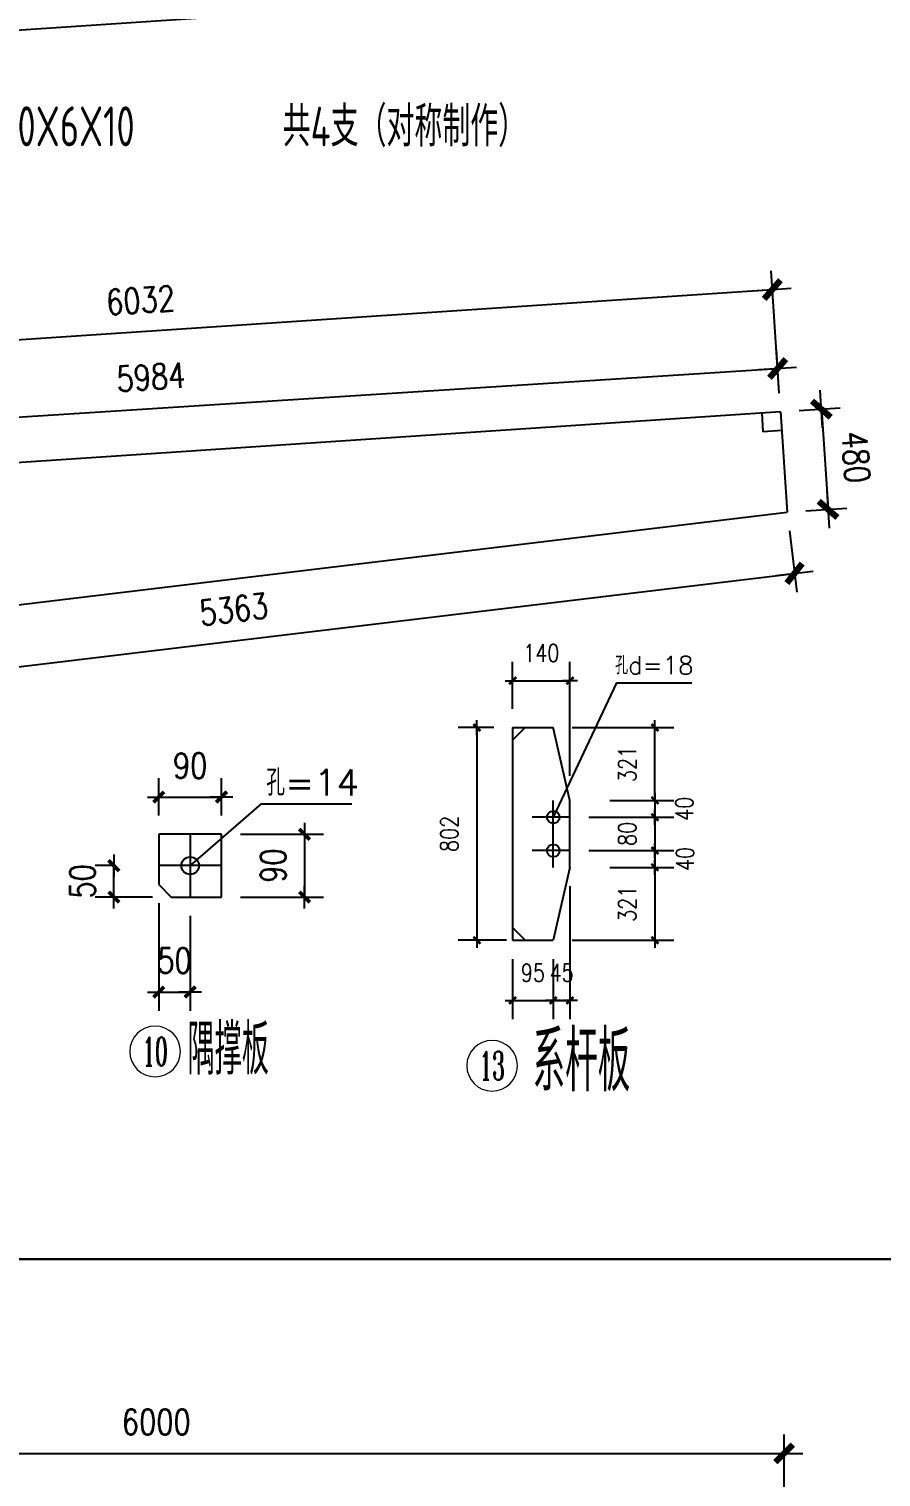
# Model space of a CAD drawing. Header units: millimetres. Extents: x 2451220 to 4527627, y -5186613 to -1639140.
# Drawn here: x 2503864 to 2507936, y -1723549 to -1716630 of the extents above; entities that cross this region are included whole.
import ezdxf
from ezdxf.enums import TextEntityAlignment as Align

# ---------------------------------------------------------------- set-up
doc = ezdxf.new("R2010")
doc.units = ezdxf.units.MM
doc.header["$LTSCALE"] = 1000
doc.header["$PDMODE"] = 34
doc.linetypes.add('CENTER', pattern=[50.8, 31.75, -6.35, 6.35, -6.35])
doc.layers.add('轴线层', color=1, linetype='CENTER', lineweight=15)
doc.layers.add('钢架', color=7, linetype='Continuous', lineweight=25)
doc.styles.add('COMPLEX', font='COMPLEX')
doc.styles.add('DIM_FONT', font='simplex.shx', dxfattribs={"width": 0.8, "bigfont": 'hztxt.shx'})
doc.styles.add('hz', font='gbenor.shx', dxfattribs={"width": 0.75, "height": 100, "bigfont": 'gbcbig.shx'})
doc.styles.get("Standard").update_dxf_attribs({"font": 'txt', "bigfont": 'gbcbig.shx'})
doc.styles.add('TSSD_Label', font='Tssdeng.shx', dxfattribs={"width": 0.7, "bigfont": 'hztxt.shx'})
doc.dimstyles.new('WGH(1)', dxfattribs={"dimscale": 1.2, "dimtxt": 100, "dimasz": 0.5, "dimexe": 75, "dimexo": 75, "dimgap": 75, "dimtad": 1, "dimdec": 0, "dimzin": 0, "dimdsep": 46, "dimtxsty": 'DIM_FONT', "dimblk1": '_DIMX', "dimblk2": '_DIMX', "dimsah": 1, "dimcen": 0.09, "dimclrd": 3, "dimclre": 3, "dimclrt": 7, "dimadec": 0, "dimazin": 0, "dimtfac": 1, "dimtdec": 0, "dimtix": 1, "dimtmove": 2, "dimatfit": 3, "dimldrblk": '_DIMX', "dimfxl": 1, "dimtolj": 1, "dimtzin": 0, "dimarcsym": 0})
doc.dimstyles.new('WGH(2)', dxfattribs={"dimscale": 1.2, "dimtxt": 100, "dimasz": 0.5, "dimexe": 75, "dimexo": 75, "dimgap": 75, "dimtad": 1, "dimdec": 0, "dimlfac": 0.5, "dimzin": 0, "dimdsep": 46, "dimtxsty": 'DIM_FONT', "dimblk1": '_DIMX', "dimblk2": '_DIMX', "dimsah": 1, "dimcen": 0.09, "dimclrd": 3, "dimclre": 3, "dimclrt": 7, "dimadec": 0, "dimazin": 0, "dimtfac": 1, "dimtdec": 0, "dimtix": 1, "dimtmove": 2, "dimatfit": 3, "dimldrblk": '_DIMX', "dimfxl": 1, "dimtolj": 1, "dimtzin": 0, "dimarcsym": 0})
doc.dimstyles.new('WGH(3)', dxfattribs={"dimscale": 1.2, "dimtxt": 100, "dimasz": 0.3, "dimexe": 75, "dimexo": 75, "dimgap": 75, "dimtad": 1, "dimdec": 0, "dimlfac": 0.333333, "dimzin": 0, "dimdsep": 46, "dimtxsty": 'DIM_FONT', "dimblk1": '_DIMX', "dimblk2": '_DIMX', "dimsah": 1, "dimcen": 0.09, "dimclrd": 3, "dimclre": 3, "dimclrt": 7, "dimazin": 0, "dimtfac": 1, "dimtdec": 0, "dimtix": 1, "dimtmove": 2, "dimatfit": 3, "dimldrblk": '_DIMX', "dimfxl": 1, "dimtolj": 1, "dimtzin": 0, "dimarcsym": 0})

# ---------------------------------------------------------------- blocks, each defined once
blk = doc.blocks.new('_DIMX')
blk.add_line((-150, 0), (150, 0))
at = {"const_width": 50}
blk.add_lwpolyline([(-70, -70), (70, 70)], dxfattribs=at)
blk = doc.blocks.new('*D2611')
at = {"color": 3, "lineweight": -2}
for p, q in [((2504484.4, -1720388), (2504484.4, -1720210.2)), ((2504784.4, -1720388), (2504784.4, -1720210.2)), ((2504484, -1720300.2), (2504483.7, -1720300.2)), ((2504484.4, -1720300.2), (2504784.4, -1720300.2)), ((2504784.8, -1720300.2), (2504785.1, -1720300.2))]:
    blk.add_line(p, q, dxfattribs=at)
at = {"layer": 'Defpoints', "color": 0}
for p in [(2504784.4, -1720300.2), (2504484.4, -1720478), (2504784.4, -1720478)]:
    blk.add_point(p, dxfattribs=at)
at = {"color": 3, "lineweight": -2, "xscale": 0.36, "yscale": 0.36, "zscale": 0.36}
blk.add_blockref('_DIMX', (2504484.4, -1720300.2), dxfattribs=at)
at = {"color": 3, "lineweight": -2, "xscale": 0.36, "yscale": 0.36, "zscale": 0.36, "rotation": 180}
blk.add_blockref('_DIMX', (2504784.4, -1720300.2), dxfattribs=at)
at = {"color": 7, "insert": (2504634.4, -1720150.2), "char_height": 120, "attachment_point": 5, "style": 'DIM_FONT'}
blk.add_mtext('\\A1;90', dxfattribs=at)
blk = doc.blocks.new('*D2612')
at = {"color": 3, "lineweight": -2}
for p, q in [((2504874.4, -1720478), (2505271.1, -1720478)), ((2505181.1, -1720477.6), (2505181.1, -1720477.3)), ((2505181.1, -1720478), (2505181.1, -1720778)), ((2504874.4, -1720778), (2505271.1, -1720778)), ((2505181.1, -1720778.4), (2505181.1, -1720778.7))]:
    blk.add_line(p, q, dxfattribs=at)
at = {"layer": 'Defpoints', "color": 0}
for p in [(2504784.4, -1720478), (2504784.4, -1720778), (2505181.1, -1720778)]:
    blk.add_point(p, dxfattribs=at)
at = {"color": 3, "lineweight": -2, "xscale": 0.36, "yscale": 0.36, "zscale": 0.36}
for p, rotation in [((2505181.1, -1720478), 270), ((2505181.1, -1720778), 90)]:
    blk.add_blockref('_DIMX', p, dxfattribs=dict(at, rotation=rotation))
at = {"color": 7, "insert": (2505031.1, -1720628), "char_height": 120, "attachment_point": 5, "rotation": 90, "style": 'DIM_FONT'}
blk.add_mtext('\\A1;90', dxfattribs=at)
blk = doc.blocks.new('*D833')
at = {"color": 3, "lineweight": -2}
for p, q in [((2504278.3, -1720628), (2504180, -1720628)), ((2504270, -1720627.6), (2504270, -1720627.3)), ((2504270, -1720778), (2504270, -1720628)), ((2504454.4, -1720778), (2504180, -1720778)), ((2504270, -1720778.4), (2504270, -1720778.7))]:
    blk.add_line(p, q, dxfattribs=at)
at = {"layer": 'Defpoints', "color": 0}
for p in [(2504270, -1720628), (2504368.3, -1720628), (2504544.4, -1720778)]:
    blk.add_point(p, dxfattribs=at)
at = {"color": 3, "lineweight": -2, "xscale": 0.36, "yscale": 0.36, "zscale": 0.36}
for p, rotation in [((2504270, -1720628), 270), ((2504270, -1720778), 90)]:
    blk.add_blockref('_DIMX', p, dxfattribs=dict(at, rotation=rotation))
at = {"color": 7, "insert": (2504120, -1720703), "char_height": 120, "attachment_point": 5, "rotation": 90, "style": 'DIM_FONT'}
blk.add_mtext('\\A1;50', dxfattribs=at)
blk = doc.blocks.new('*D834')
at = {"color": 3, "lineweight": -2}
for p, q in [((2504484.4, -1720808), (2504484.4, -1721321.7)), ((2504634.4, -1720868), (2504634.4, -1721321.7)), ((2504484, -1721231.7), (2504483.7, -1721231.7)), ((2504484.4, -1721231.7), (2504634.4, -1721231.7)), ((2504634.8, -1721231.7), (2504635.1, -1721231.7))]:
    blk.add_line(p, q, dxfattribs=at)
at = {"layer": 'Defpoints', "color": 0}
for p in [(2504484.4, -1720718), (2504634.4, -1720778), (2504634.4, -1721231.7)]:
    blk.add_point(p, dxfattribs=at)
at = {"color": 3, "lineweight": -2, "xscale": 0.36, "yscale": 0.36, "zscale": 0.36}
blk.add_blockref('_DIMX', (2504484.4, -1721231.7), dxfattribs=at)
at = {"color": 3, "lineweight": -2, "xscale": 0.36, "yscale": 0.36, "zscale": 0.36, "rotation": 180}
blk.add_blockref('_DIMX', (2504634.4, -1721231.7), dxfattribs=at)
at = {"color": 7, "insert": (2504559.4, -1721081.7), "char_height": 120, "attachment_point": 5, "style": 'DIM_FONT'}
blk.add_mtext('\\A1;50', dxfattribs=at)
blk = doc.blocks.new('轴线标号')
at = {"lineweight": 13}
blk.add_circle((0, 0), 0.5, dxfattribs=at)
at = {"layer": '钢架', "lineweight": 13, "style": 'COMPLEX', "width": 1.041667}
blk.add_attdef('A', text='', height=0.56, dxfattribs=at).set_placement((-0.25, -0.28), (0.25, -0.28), align=Align.FIT)
blk = doc.blocks.new('*D835')
at = {"color": 3, "lineweight": -2}
for p, q in [((2506085.6, -1719968.5), (2505914.9, -1719968.5)), ((2506004.9, -1719968.7), (2506004.9, -1720983.8)), ((2506145.6, -1720984.1), (2505914.9, -1720984.1))]:
    blk.add_line(p, q, dxfattribs=at)
at = {"layer": 'Defpoints', "color": 0}
for p in [(2506175.6, -1719968.5), (2506004.9, -1720984.1), (2506235.6, -1720984.1)]:
    blk.add_point(p, dxfattribs=at)
at = {"color": 3, "lineweight": -2, "xscale": 0.24, "yscale": 0.24, "zscale": 0.24}
for p, rotation in [((2506004.9, -1719968.5), 90), ((2506004.9, -1720984.1), 270)]:
    blk.add_blockref('_DIMX', p, dxfattribs=dict(at, rotation=rotation))
at = {"color": 7, "insert": (2505872.9, -1720476.3), "char_height": 84, "attachment_point": 5, "rotation": 90, "style": 'DIM_FONT'}
blk.add_mtext('\\A1;802', dxfattribs=at)
blk = doc.blocks.new('*D836')
at = {"color": 3, "lineweight": -2}
for p, q in [((2506175.6, -1721074.1), (2506175.6, -1721361.8)), ((2506369.6, -1721074.1), (2506369.6, -1721361.8)), ((2506175.4, -1721271.8), (2506175.2, -1721271.8)), ((2506175.6, -1721271.8), (2506369.6, -1721271.8)), ((2506369.9, -1721271.8), (2506370.1, -1721271.8))]:
    blk.add_line(p, q, dxfattribs=at)
at = {"layer": 'Defpoints', "color": 0}
for p in [(2506175.6, -1720984.1), (2506369.6, -1720984.1), (2506369.6, -1721271.8)]:
    blk.add_point(p, dxfattribs=at)
at = {"color": 3, "lineweight": -2, "xscale": 0.24, "yscale": 0.24, "zscale": 0.24}
blk.add_blockref('_DIMX', (2506175.6, -1721271.8), dxfattribs=at)
at = {"color": 3, "lineweight": -2, "xscale": 0.24, "yscale": 0.24, "zscale": 0.24, "rotation": 180}
blk.add_blockref('_DIMX', (2506369.6, -1721271.8), dxfattribs=at)
at = {"color": 7, "insert": (2506272.6, -1721139.8), "char_height": 84, "attachment_point": 5, "style": 'DIM_FONT'}
blk.add_mtext('\\A1;95', dxfattribs=at)
blk = doc.blocks.new('*D2613')
at = {"color": 3, "lineweight": -2}
for p, q in [((2506639.6, -1720316.3), (2506945.4, -1720316.3)), ((2506855.4, -1720316), (2506855.4, -1720315.8)), ((2506855.4, -1720316.3), (2506855.4, -1720396.3)), ((2506539.6, -1720396.3), (2506945.4, -1720396.3)), ((2506855.4, -1720396.5), (2506855.4, -1720396.7))]:
    blk.add_line(p, q, dxfattribs=at)
at = {"layer": 'Defpoints', "color": 0}
for p in [(2506549.6, -1720316.3), (2506449.6, -1720396.3), (2506855.4, -1720396.3)]:
    blk.add_point(p, dxfattribs=at)
at = {"color": 3, "lineweight": -2, "xscale": 0.24, "yscale": 0.24, "zscale": 0.24}
for p, rotation in [((2506855.4, -1720316.3), 270), ((2506855.4, -1720396.3), 90)]:
    blk.add_blockref('_DIMX', p, dxfattribs=dict(at, rotation=rotation))
at = {"color": 7, "insert": (2506996.1, -1720356.3), "char_height": 84, "attachment_point": 5, "rotation": 90, "style": 'DIM_FONT'}
blk.add_mtext('\\A1;40', dxfattribs=at)
blk = doc.blocks.new('*D2614')
at = {"color": 3, "lineweight": -2}
for p, q in [((2506539.6, -1720396.3), (2506945.4, -1720396.3)), ((2506855.4, -1720396), (2506855.4, -1720395.8)), ((2506855.4, -1720396.3), (2506855.4, -1720556.3)), ((2506539.6, -1720556.3), (2506945.4, -1720556.3)), ((2506855.4, -1720556.5), (2506855.4, -1720556.7))]:
    blk.add_line(p, q, dxfattribs=at)
at = {"layer": 'Defpoints', "color": 0}
for p in [(2506449.6, -1720396.3), (2506449.6, -1720556.3), (2506855.4, -1720556.3)]:
    blk.add_point(p, dxfattribs=at)
at = {"color": 3, "lineweight": -2, "xscale": 0.24, "yscale": 0.24, "zscale": 0.24}
for p, rotation in [((2506855.4, -1720396.3), 270), ((2506855.4, -1720556.3), 90)]:
    blk.add_blockref('_DIMX', p, dxfattribs=dict(at, rotation=rotation))
at = {"color": 7, "insert": (2506723.4, -1720476.3), "char_height": 84, "attachment_point": 5, "rotation": 90, "style": 'DIM_FONT'}
blk.add_mtext('\\A1;80', dxfattribs=at)
blk = doc.blocks.new('*D2615')
at = {"color": 3, "lineweight": -2}
for p, q in [((2506539.6, -1720556.3), (2506945.4, -1720556.3)), ((2506855.4, -1720556), (2506855.4, -1720555.8)), ((2506855.4, -1720556.3), (2506855.4, -1720636.3)), ((2506639.6, -1720636.3), (2506945.4, -1720636.3)), ((2506855.4, -1720636.5), (2506855.4, -1720636.7))]:
    blk.add_line(p, q, dxfattribs=at)
at = {"layer": 'Defpoints', "color": 0}
for p in [(2506449.6, -1720556.3), (2506549.6, -1720636.3), (2506855.4, -1720636.3)]:
    blk.add_point(p, dxfattribs=at)
at = {"color": 3, "lineweight": -2, "xscale": 0.24, "yscale": 0.24, "zscale": 0.24}
for p, rotation in [((2506855.4, -1720556.3), 270), ((2506855.4, -1720636.3), 90)]:
    blk.add_blockref('_DIMX', p, dxfattribs=dict(at, rotation=rotation))
at = {"color": 7, "insert": (2506999.2, -1720596.3), "char_height": 84, "attachment_point": 5, "rotation": 90, "style": 'DIM_FONT'}
blk.add_mtext('\\A1;40', dxfattribs=at)
blk = doc.blocks.new('*D837')
at = {"color": 3, "lineweight": -2}
for p, q in [((2506729.6, -1720636.3), (2506945.4, -1720636.3)), ((2506855.4, -1720636.5), (2506855.4, -1720983.8)), ((2506459.6, -1720984.1), (2506945.4, -1720984.1))]:
    blk.add_line(p, q, dxfattribs=at)
at = {"layer": 'Defpoints', "color": 0}
for p in [(2506639.6, -1720636.3), (2506369.6, -1720984.1), (2506855.4, -1720984.1)]:
    blk.add_point(p, dxfattribs=at)
at = {"color": 3, "lineweight": -2, "xscale": 0.24, "yscale": 0.24, "zscale": 0.24}
for p, rotation in [((2506855.4, -1720636.3), 90), ((2506855.4, -1720984.1), 270)]:
    blk.add_blockref('_DIMX', p, dxfattribs=dict(at, rotation=rotation))
at = {"color": 7, "insert": (2506723.4, -1720810.2), "char_height": 84, "attachment_point": 5, "rotation": 90, "style": 'DIM_FONT'}
blk.add_mtext('\\A1;321', dxfattribs=at)
blk = doc.blocks.new('*D838')
at = {"color": 3, "lineweight": -2}
for p, q in [((2506175.6, -1719878.5), (2506175.6, -1719654.2)), ((2506449.6, -1720198.5), (2506449.6, -1719654.2)), ((2506175.4, -1719744.2), (2506175.2, -1719744.2)), ((2506175.6, -1719744.2), (2506449.6, -1719744.2)), ((2506449.9, -1719744.2), (2506450.1, -1719744.2))]:
    blk.add_line(p, q, dxfattribs=at)
at = {"layer": 'Defpoints', "color": 0}
for p in [(2506449.6, -1719744.2), (2506175.6, -1719968.5), (2506449.6, -1720288.5)]:
    blk.add_point(p, dxfattribs=at)
at = {"color": 3, "lineweight": -2, "xscale": 0.24, "yscale": 0.24, "zscale": 0.24}
blk.add_blockref('_DIMX', (2506175.6, -1719744.2), dxfattribs=at)
at = {"color": 3, "lineweight": -2, "xscale": 0.24, "yscale": 0.24, "zscale": 0.24, "rotation": 180}
blk.add_blockref('_DIMX', (2506449.6, -1719744.2), dxfattribs=at)
at = {"color": 7, "insert": (2506312.6, -1719612.2), "char_height": 84, "attachment_point": 5, "style": 'DIM_FONT'}
blk.add_mtext('\\A1;140', dxfattribs=at)
blk = doc.blocks.new('*D839')
at = {"color": 3, "lineweight": -2}
for p, q in [((2506459.6, -1719968.5), (2506945.4, -1719968.5)), ((2506855.4, -1720316), (2506855.4, -1719968.7)), ((2506729.6, -1720316.3), (2506945.4, -1720316.3))]:
    blk.add_line(p, q, dxfattribs=at)
at = {"layer": 'Defpoints', "color": 0}
for p in [(2506369.6, -1719968.5), (2506855.4, -1719968.5), (2506639.6, -1720316.3)]:
    blk.add_point(p, dxfattribs=at)
at = {"color": 3, "lineweight": -2, "xscale": 0.24, "yscale": 0.24, "zscale": 0.24}
for p, rotation in [((2506855.4, -1719968.5), 90), ((2506855.4, -1720316.3), 270)]:
    blk.add_blockref('_DIMX', p, dxfattribs=dict(at, rotation=rotation))
at = {"color": 7, "insert": (2506723.4, -1720142.4), "char_height": 84, "attachment_point": 5, "rotation": 90, "style": 'DIM_FONT'}
blk.add_mtext('\\A1;321', dxfattribs=at)
blk = doc.blocks.new('*D840')
at = {"color": 3, "lineweight": -2}
for p, q in [((2506449.6, -1720726.3), (2506449.6, -1721361.8)), ((2506369.6, -1721074.1), (2506369.6, -1721361.8)), ((2506369.4, -1721271.8), (2506369.2, -1721271.8)), ((2506369.6, -1721271.8), (2506449.6, -1721271.8)), ((2506449.9, -1721271.8), (2506450.1, -1721271.8))]:
    blk.add_line(p, q, dxfattribs=at)
at = {"layer": 'Defpoints', "color": 0}
for p in [(2506449.6, -1720636.3), (2506369.6, -1720984.1), (2506449.6, -1721271.8)]:
    blk.add_point(p, dxfattribs=at)
at = {"color": 3, "lineweight": -2, "xscale": 0.24, "yscale": 0.24, "zscale": 0.24}
blk.add_blockref('_DIMX', (2506369.6, -1721271.8), dxfattribs=at)
at = {"color": 3, "lineweight": -2, "xscale": 0.24, "yscale": 0.24, "zscale": 0.24, "rotation": 180}
blk.add_blockref('_DIMX', (2506449.6, -1721271.8), dxfattribs=at)
at = {"color": 7, "insert": (2506409.6, -1721139.8), "char_height": 84, "attachment_point": 5, "style": 'DIM_FONT'}
blk.add_mtext('\\A1;45', dxfattribs=at)
blk = doc.blocks.new('*D2638')
at = {"color": 3, "lineweight": -2}
for p, q in [((2507545.3, -1718453.8), (2507740.6, -1718440.8)), ((2507650.9, -1718447.4), (2507682.7, -1718925.1)), ((2507577.2, -1718932.7), (2507772.6, -1718919.7))]:
    blk.add_line(p, q, dxfattribs=at)
at = {"layer": 'Defpoints', "color": 0}
for p in [(2507455.5, -1718459.8), (2507487.4, -1718938.7), (2507682.8, -1718925.7)]:
    blk.add_point(p, dxfattribs=at)
at = {"color": 3, "lineweight": -2, "xscale": 0.6, "yscale": 0.6, "zscale": 0.6}
for p, rotation in [((2507650.8, -1718446.8), 93.81407483427924), ((2507682.8, -1718925.7), 273.8140748342792)]:
    blk.add_blockref('_DIMX', p, dxfattribs=dict(at, rotation=rotation))
at = {"color": 7, "insert": (2507816.5, -1718676.3), "char_height": 120, "attachment_point": 5, "rotation": 273.81407, "style": 'DIM_FONT'}
blk.add_mtext('\\A1;480', dxfattribs=at)
blk = doc.blocks.new('*D2639')
at = {"color": 3, "lineweight": -2}
for p, q in [((2507498.2, -1719028.1), (2507533.5, -1719320.8)), ((2502198.7, -1719873.3), (2507522.1, -1719231.5)), ((2502173.6, -1719670), (2502208.8, -1719962.7))]:
    blk.add_line(p, q, dxfattribs=at)
at = {"layer": 'Defpoints', "color": 0}
for p in [(2507487.4, -1718938.7), (2507522.7, -1719231.4), (2502162.8, -1719580.6)]:
    blk.add_point(p, dxfattribs=at)
at = {"color": 3, "lineweight": -2, "xscale": 0.6, "yscale": 0.6, "zscale": 0.6}
for p, rotation in [((2507522.7, -1719231.4), 6.87402383045869), ((2502198.1, -1719873.3), 186.8740238304587)]:
    blk.add_blockref('_DIMX', p, dxfattribs=dict(at, rotation=rotation))
at = {"color": 7, "insert": (2504842.4, -1719403.5), "char_height": 120, "attachment_point": 5, "rotation": 6.87402, "style": 'DIM_FONT'}
blk.add_mtext('\\A1;5363', dxfattribs=at)
blk = doc.blocks.new('*D2645')
at = {"color": 3, "lineweight": -2}
for p, q in [((2507449.8, -1718370), (2507436.5, -1718162.6)), ((2501471.1, -1718633.9), (2507441.6, -1718252.4)), ((2501479, -1718768.2), (2501464.7, -1718544.1))]:
    blk.add_line(p, q, dxfattribs=at)
at = {"layer": 'Defpoints', "color": 0}
for p in [(2507442.2, -1718252.4), (2507455.5, -1718459.8), (2501484.8, -1718858)]:
    blk.add_point(p, dxfattribs=at)
at = {"color": 3, "lineweight": -2, "xscale": 0.6, "yscale": 0.6, "zscale": 0.6}
for p, rotation in [((2507442.2, -1718252.4), 3.65550272074046), ((2501470.5, -1718633.9), 183.6555027207405)]:
    blk.add_blockref('_DIMX', p, dxfattribs=dict(at, rotation=rotation))
at = {"color": 7, "insert": (2504446.8, -1718293.4), "char_height": 120, "attachment_point": 5, "rotation": 3.6555, "style": 'DIM_FONT'}
blk.add_mtext('\\A1;5984', dxfattribs=at)
blk = doc.blocks.new('*D2646')
at = {"color": 3, "lineweight": -2}
for p, q in [((2507449.5, -1718370), (2507410.6, -1717785.7)), ((2501398.5, -1718276.7), (2507415.9, -1717875.5)), ((2501430.8, -1718771.2), (2501391.9, -1718186.9))]:
    blk.add_line(p, q, dxfattribs=at)
at = {"layer": 'Defpoints', "color": 0}
for p in [(2507416.5, -1717875.5), (2507455.5, -1718459.8), (2501436.8, -1718861)]:
    blk.add_point(p, dxfattribs=at)
at = {"color": 3, "lineweight": -2, "xscale": 0.6, "yscale": 0.6, "zscale": 0.6}
for p, rotation in [((2507416.5, -1717875.5), 3.814074834278583), ((2501397.9, -1718276.7), 183.8140748342786)]:
    blk.add_blockref('_DIMX', p, dxfattribs=dict(at, rotation=rotation))
at = {"color": 7, "insert": (2504397.2, -1717926.5), "char_height": 120, "attachment_point": 5, "rotation": 3.81407, "style": 'DIM_FONT'}
blk.add_mtext('\\A1;6032', dxfattribs=at)
blk = doc.blocks.new('*D2650')
at = {"color": 3, "lineweight": -2}
for p, q in [((2507490.7, -1715612.2), (2507548.3, -1716476)), ((2502423.6, -1715950), (2502481.2, -1716813.8)), ((2502475.8, -1716724), (2507541.7, -1716386.3))]:
    blk.add_line(p, q, dxfattribs=at)
at = {"layer": 'Defpoints', "color": 0}
for p in [(2507484.8, -1715522.4), (2502417.6, -1715860.2), (2507542.3, -1716386.2)]:
    blk.add_point(p, dxfattribs=at)
at = {"color": 3, "lineweight": -2, "xscale": 0.6, "yscale": 0.6, "zscale": 0.6}
for p, rotation in [((2507542.3, -1716386.2), 3.814074834346965), ((2502475.2, -1716724), 183.8140748343469)]:
    blk.add_blockref('_DIMX', p, dxfattribs=dict(at, rotation=rotation))
at = {"color": 7, "insert": (2504998.8, -1716405.5), "char_height": 120, "attachment_point": 5, "rotation": 3.81407, "style": 'DIM_FONT'}
blk.add_mtext('\\A1;5078', dxfattribs=at)
blk = doc.blocks.new('*D871')
at = {"color": 3, "lineweight": -2}
for p, q in [((2501472.8, -1724984.9), (2501472.8, -1723346.1)), ((2507472.8, -1724584.9), (2507472.8, -1723346.1)), ((2501473.4, -1723436.1), (2507472.2, -1723436.1))]:
    blk.add_line(p, q, dxfattribs=at)
at = {"layer": 'Defpoints', "color": 0}
for p in [(2507472.8, -1723436.1), (2507472.8, -1724674.9), (2501472.8, -1725074.9)]:
    blk.add_point(p, dxfattribs=at)
at = {"color": 3, "lineweight": -2, "xscale": 0.6, "yscale": 0.6, "zscale": 0.6, "rotation": 180}
blk.add_blockref('_DIMX', (2501472.8, -1723436.1), dxfattribs=at)
at = {"color": 3, "lineweight": -2, "xscale": 0.6, "yscale": 0.6, "zscale": 0.6}
blk.add_blockref('_DIMX', (2507472.8, -1723436.1), dxfattribs=at)
at = {"color": 7, "insert": (2504472.8, -1723286.1), "char_height": 120, "attachment_point": 5, "style": 'DIM_FONT'}
blk.add_mtext('\\A1;6000', dxfattribs=at)

msp = doc.modelspace()

# ---------------------------------------------------------------- linework, layer by layer
for p, q in [((2507455.5, -1718459.8), (2501436.8, -1718861)), ((2507365.7, -1718465.8), (2507371.7, -1718555.6)), ((2507455.5, -1718459.8), (2507487.4, -1718938.7)), ((2507461.5, -1718549.6), (2507371.7, -1718555.6)), ((2501490.2, -1719661.7), (2507487.4, -1718938.7)), ((2506671.2, -1719755.3), (2506369.6, -1720396.3)), ((2506671.2, -1719755.3), (2507031.3, -1719755.3)), ((2506175.6, -1719968.5), (2506175.6, -1720984.1)), ((2506175.6, -1719968.5), (2506369.6, -1719968.5)), ((2506175.6, -1720028.5), (2506235.6, -1719968.5)), ((2506449.6, -1720316.3), (2506369.6, -1719968.5)), ((2504973.5, -1720332.2), (2504634.4, -1720628)), ((2506369.6, -1720636.3), (2506369.6, -1720316.3)), ((2506449.6, -1720636.3), (2506449.6, -1720316.3)), ((2506449.6, -1720396.3), (2506269.6, -1720396.3)), ((2506449.6, -1720556.3), (2506269.6, -1720556.3)), ((2506449.6, -1720636.3), (2506369.6, -1720984.1)), ((2506175.6, -1720924.1), (2506235.6, -1720984.1)), ((2506175.6, -1720984.1), (2506369.6, -1720984.1))]:
    msp.add_line(p, q)
at = {"color": 1}
for p, q in [((2504973.5, -1720332.2), (2505406.3, -1720332.2)), ((2504484.4, -1720478), (2504484.4, -1720718)), ((2504784.4, -1720478), (2504484.4, -1720478)), ((2504634.4, -1720478), (2504634.4, -1720778)), ((2504784.4, -1720778), (2504784.4, -1720478)), ((2504784.4, -1720628), (2504484.4, -1720628)), ((2504484.4, -1720718), (2504544.4, -1720778)), ((2504544.4, -1720778), (2504784.4, -1720778))]:
    msp.add_line(p, q, dxfattribs=at)
for points in [[(2499972, -1713175.8), (2512391.4, -1713175.8), (2512391.4, -1722507.9), (2499972, -1722507.9)], [(2499972, -1722507.9), (2512391.4, -1722507.9), (2512391.4, -1731840), (2499972, -1731840)]]:
    msp.add_lwpolyline(points, close=True)
for centre in [(2506369.6, -1720396.3), (2506369.6, -1720556.3)]:
    msp.add_circle(centre, 30)
msp.add_circle((2504634.4, -1720628), 42, dxfattribs=at)

# ---------------------------------------------------------------- block references
ref = msp.add_blockref('轴线标号', (2504467, -1721515.9), dxfattribs=dict(xscale=-242.1862611761317, yscale=242.1862611761317, zscale=242.1862611763598))
ref.add_attrib('A', '10', dxfattribs={"layer": '钢架', "lineweight": 13, "height": 135.62, "style": 'COMPLEX', "width": 0.646552}).set_placement((2504406.5, -1721583.7), (2504527.6, -1721583.7), align=Align.FIT)
ref = msp.add_blockref('轴线标号', (2506077.5, -1721583.9), dxfattribs=dict(xscale=-242.1862611761317, yscale=242.1862611761317, zscale=242.1862611763598))
ref.add_attrib('A', '13', dxfattribs={"layer": '钢架', "lineweight": 13, "height": 135.62, "style": 'COMPLEX', "width": 0.646552}).set_placement((2506017, -1721651.7), (2506138.1, -1721651.7), align=Align.FIT)

# ---------------------------------------------------------------- texts
at = {"color": 0, "style": 'TSSD_Label', "width": 0.7}
for s, height, p in [('H750-500X200X6X10', 190.695, (2502787, -1717190.9)), ('共4支（对称制作）', 190.69, (2505076.5, -1717191.9))]:
    msp.add_text(s, height=height, dxfattribs=at).set_placement(p)
at = {"insert": (2506271.1, -1721417.9), "char_height": 288, "width": 1180.292, "attachment_point": 1, "style": 'hz'}
msp.add_mtext('系杆板', dxfattribs=at)
at = {"layer": '轴线层', "color": 0, "linetype": 'ByBlock', "insert": (2506665.6, -1719627.8), "char_height": 85.75, "attachment_point": 1}
msp.add_mtext_dynamic_manual_height_columns('孔d=18', width=1506.743, gutter_width=12.5, heights=[336], dxfattribs=at).dxf.set("width", 1054.72)
at = {"layer": '轴线层', "color": 4, "linetype": 'ByBlock', "insert": (2504997.8, -1720168.4), "char_height": 125, "attachment_point": 1}
msp.add_mtext_dynamic_manual_height_columns('孔=14', width=1506.743, gutter_width=12.5, heights=[336], dxfattribs=at)
at = {"layer": '钢架', "lineweight": 13, "insert": (2504622.3, -1721386.1), "char_height": 240, "width": 1506.743, "attachment_point": 1, "style": 'hz'}
msp.add_mtext('隅撑板', dxfattribs=at)

# ---------------------------------------------------------------- dimensions: what is measured, and where the dimension line sits
for p1, p2, distance, picture, middle in [((2502417.6, -1715860.2), (2507484.8, -1715522.4), -865.7, '*D2650', (2504998.8, -1716405.5)), ((2501436.8, -1718861), (2507455.5, -1718459.8), 585.6, '*D2646', (2504397.2, -1717926.5)), ((2507455.5, -1718459.8), (2507487.4, -1718938.7), 195.8, '*D2638', (2507816.5, -1718676.3)), ((2502162.8, -1719580.6), (2507487.4, -1718938.7), -294.8, '*D2639', (2504842.4, -1719403.5))]:
    dim = msp.add_aligned_dim(p1=p1, p2=p2, distance=distance, dimstyle='WGH(1)')
    dim.commit()
    dim.dimension.update_dxf_attribs({"geometry": picture, "text_midpoint": middle})
dim = msp.add_linear_dim(base=(2507442.2, -1718252.4), p1=(2501484.8, -1718858), p2=(2507455.5, -1718459.8), angle=183.6555, dimstyle='WGH(1)')
dim.commit()
dim.dimension.update_dxf_attribs({"geometry": '*D2645', "text_midpoint": (2504446.8, -1718293.4)})
for base, p1, p2, text, picture, middle in [((2506449.6, -1719744.2), (2506175.6, -1719968.5), (2506449.6, -1720288.5), '140', '*D838', (2506312.6, -1719612.2)), ((2506449.6, -1721271.8), (2506369.6, -1720984.1), (2506449.6, -1720636.3), '45', '*D840', (2506409.6, -1721139.8)), ((2506369.6, -1721271.8), (2506175.6, -1720984.1), (2506369.6, -1720984.1), '95', '*D836', (2506272.6, -1721139.8))]:
    dim = msp.add_linear_dim(base=base, p1=p1, p2=p2, text=text, dimstyle='WGH(2)', override={"dimtxt": 70, "dimasz": 0.2})
    dim.commit()
    dim.dimension.update_dxf_attribs({"geometry": picture, "text_midpoint": middle})
for base, p1, p2, angle, text, picture, middle in [((2506004.9, -1720984.1), (2506175.6, -1719968.5), (2506235.6, -1720984.1), 90, '802', '*D835', (2505872.9, -1720476.3)), ((2506855.4, -1719968.5), (2506639.6, -1720316.3), (2506369.6, -1719968.5), 270, '321', '*D839', (2506723.4, -1720142.4)), ((2506855.4, -1720984.1), (2506639.6, -1720636.3), (2506369.6, -1720984.1), 90, '321', '*D837', (2506723.4, -1720810.2))]:
    dim = msp.add_linear_dim(base=base, p1=p1, p2=p2, angle=angle, text=text, dimstyle='WGH(2)', override={"dimtxt": 70, "dimasz": 0.2})
    dim.commit()
    dim.dimension.update_dxf_attribs({"geometry": picture, "text_midpoint": middle})
at = {"color": 1}
dim = msp.add_linear_dim(base=(2504784.4, -1720300.2), p1=(2504484.4, -1720478), p2=(2504784.4, -1720478), text='90', dimstyle='WGH(3)', dxfattribs=at)
dim.commit()
dim.dimension.update_dxf_attribs({"geometry": '*D2611', "text_midpoint": (2504634.4, -1720150.2)})
for base, p1, p2, picture, middle in [((2506855.4, -1720396.3), (2506549.6, -1720316.3), (2506449.6, -1720396.3), '*D2613', (2506996.1, -1720356.3)), ((2506855.4, -1720636.3), (2506449.6, -1720556.3), (2506549.6, -1720636.3), '*D2615', (2506999.2, -1720596.3))]:
    dim = msp.add_linear_dim(base=base, p1=p1, p2=p2, angle=90, dimstyle='WGH(2)', override={"dimtxt": 70, "dimasz": 0.2})
    dim.commit()
    dim.dimension.update_dxf_attribs({"geometry": picture, "text_midpoint": middle, "dimtype": 160})
dim = msp.add_linear_dim(base=(2506855.4, -1720556.3), p1=(2506449.6, -1720396.3), p2=(2506449.6, -1720556.3), angle=90, dimstyle='WGH(2)', override={"dimtxt": 70, "dimasz": 0.2})
dim.commit()
dim.dimension.update_dxf_attribs({"geometry": '*D2614', "text_midpoint": (2506723.4, -1720476.3)})
dim = msp.add_linear_dim(base=(2505181.1, -1720778), p1=(2504784.4, -1720478), p2=(2504784.4, -1720778), angle=90, text='90', dimstyle='WGH(3)', dxfattribs=at)
dim.commit()
dim.dimension.update_dxf_attribs({"geometry": '*D2612', "text_midpoint": (2505031.1, -1720628)})
dim = msp.add_linear_dim(base=(2504270, -1720628), p1=(2504544.4, -1720778), p2=(2504368.3, -1720628), angle=90, dimstyle='WGH(3)', dxfattribs=at)
dim.commit()
dim.dimension.update_dxf_attribs({"geometry": '*D833', "text_midpoint": (2504120, -1720703)})
dim = msp.add_linear_dim(base=(2504634.4, -1721231.7), p1=(2504484.4, -1720718), p2=(2504634.4, -1720778), dimstyle='WGH(3)', dxfattribs=at)
dim.commit()
dim.dimension.update_dxf_attribs({"geometry": '*D834', "text_midpoint": (2504559.4, -1721081.7)})
dim = msp.add_linear_dim(base=(2507472.8, -1723436.1), p1=(2501472.8, -1725074.9), p2=(2507472.8, -1724674.9), dimstyle='WGH(1)')
dim.commit()
dim.dimension.update_dxf_attribs({"geometry": '*D871', "text_midpoint": (2504472.8, -1723286.1)})

doc.saveas('drawing.dxf')
